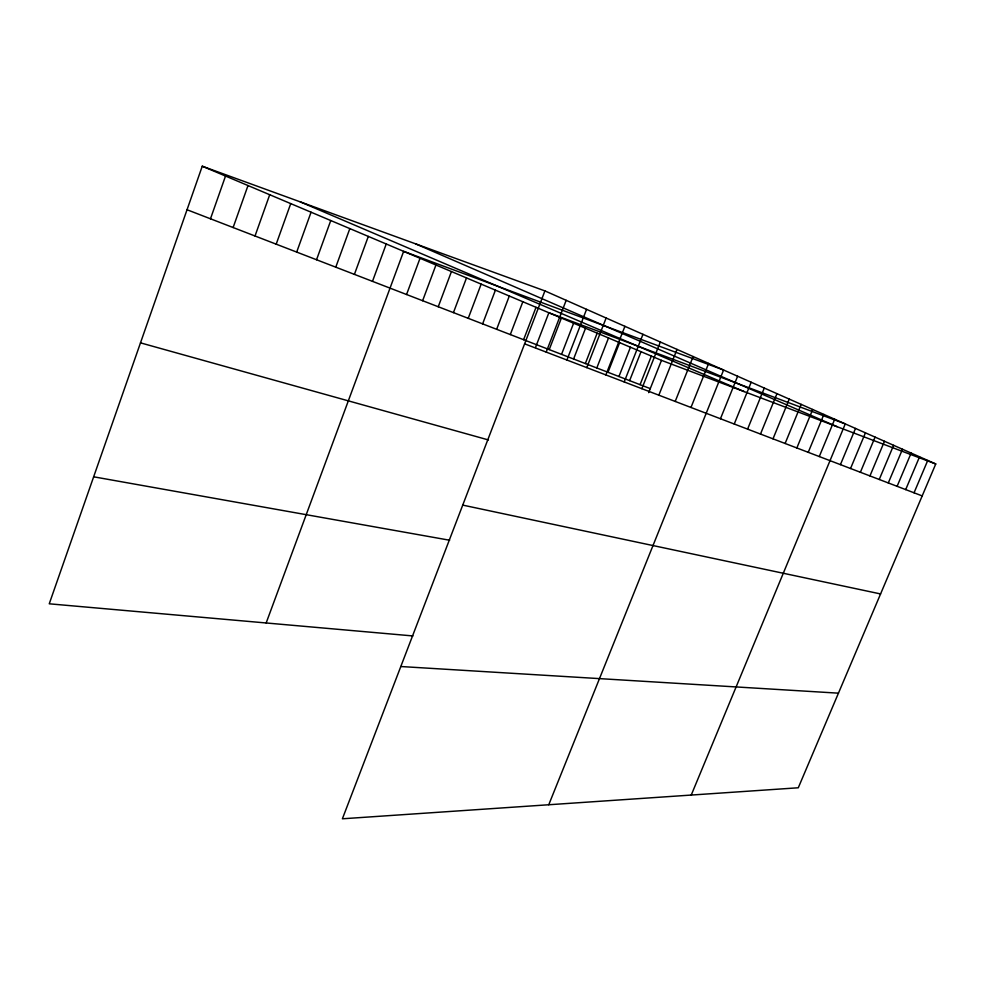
<?xml version="1.0" encoding="UTF-8"?>
<svg xmlns="http://www.w3.org/2000/svg" width="985" height="985" viewBox="0 0 985 985"><rect width="100%" height="100%" fill="white"/><g stroke="black" fill="none" stroke-linecap="round" stroke-linejoin="round"><path stroke-width="1.48" d="M544.914 290.907L342.386 818.794L798.281 787.778L935.75 463.972L544.914 290.907L202.257 166.206L49.25 603.805L412.912 635.941M210.482 218.793L225.528 176.044M233.125 227.535L247.998 185.549M255.017 235.994L269.718 194.734M276.194 244.169L290.735 203.612M296.694 252.086L311.063 212.206M316.542 259.745L330.763 220.529M335.774 267.169L349.835 228.594M354.415 274.372L368.316 236.412M372.49 281.353L386.243 243.997M266.159 622.976L403.641 251.347L723.593 370.028L548.756 804.757M406.559 294.503L420.029 258.279M422.627 300.708L435.949 265.014M438.251 306.741L451.438 271.552M453.445 312.614L466.508 277.918M468.232 318.327L481.16 284.123M482.625 323.88L495.418 290.144M496.649 329.298L509.307 296.017M510.304 334.568L522.838 301.742M523.601 339.702L536.025 307.32M535.483 347.533L548.867 312.75L845.265 423.907L691.248 795.055M546.207 352.088L566.178 300.326M549.224 349.589L561.401 318.044M561.548 354.354L573.615 323.203M566.917 360.017L586.567 309.352M573.59 359.008L585.533 328.251M585.336 363.539L597.169 333.164M586.777 367.614L606.132 318.007M596.799 367.971L608.521 337.966M605.861 374.916L624.909 326.331M607.991 372.293L619.614 342.657M618.937 376.516L630.449 347.237M624.207 381.934L642.959 334.321M629.624 380.641L641.026 351.707M640.065 384.667L651.368 356.077M641.851 388.681L660.319 342.004M648.672 392.646L661.477 360.35L202.257 166.206M658.842 395.182L677.027 349.404M675.205 401.437L693.12 356.533M690.978 407.47L708.634 363.403M720.454 418.748L737.617 376.233M734.244 424.018L751.173 382.242M747.59 429.115L764.286 388.041M760.494 434.053L776.968 393.655M773.003 438.842L789.256 399.097M785.119 443.472L801.162 404.367M796.853 447.966L812.687 409.477M808.242 452.324L823.879 414.426M819.286 456.548L834.726 419.241M840.427 464.637L855.497 428.426M850.547 468.503L865.433 432.834M860.385 472.271L875.086 437.106M869.952 475.927L884.468 441.268M879.248 479.486L893.604 445.306M888.298 482.945L902.494 449.246M897.113 486.307L911.137 453.075M905.695 489.594L919.559 456.794M914.043 492.796L927.759 460.426M400.809 666.525L838.457 693.169M93.661 476.802L449.64 540.236M462.741 505.108L880.578 593.943M140.498 342.854L488.449 439.95M661.477 360.35L935.75 463.972M524.611 343.839L922.194 495.911M187.039 209.743L650.272 388.619M300.228 201.863L744.18 391.599M415.621 243.861L837.078 426.69"/></g></svg>
